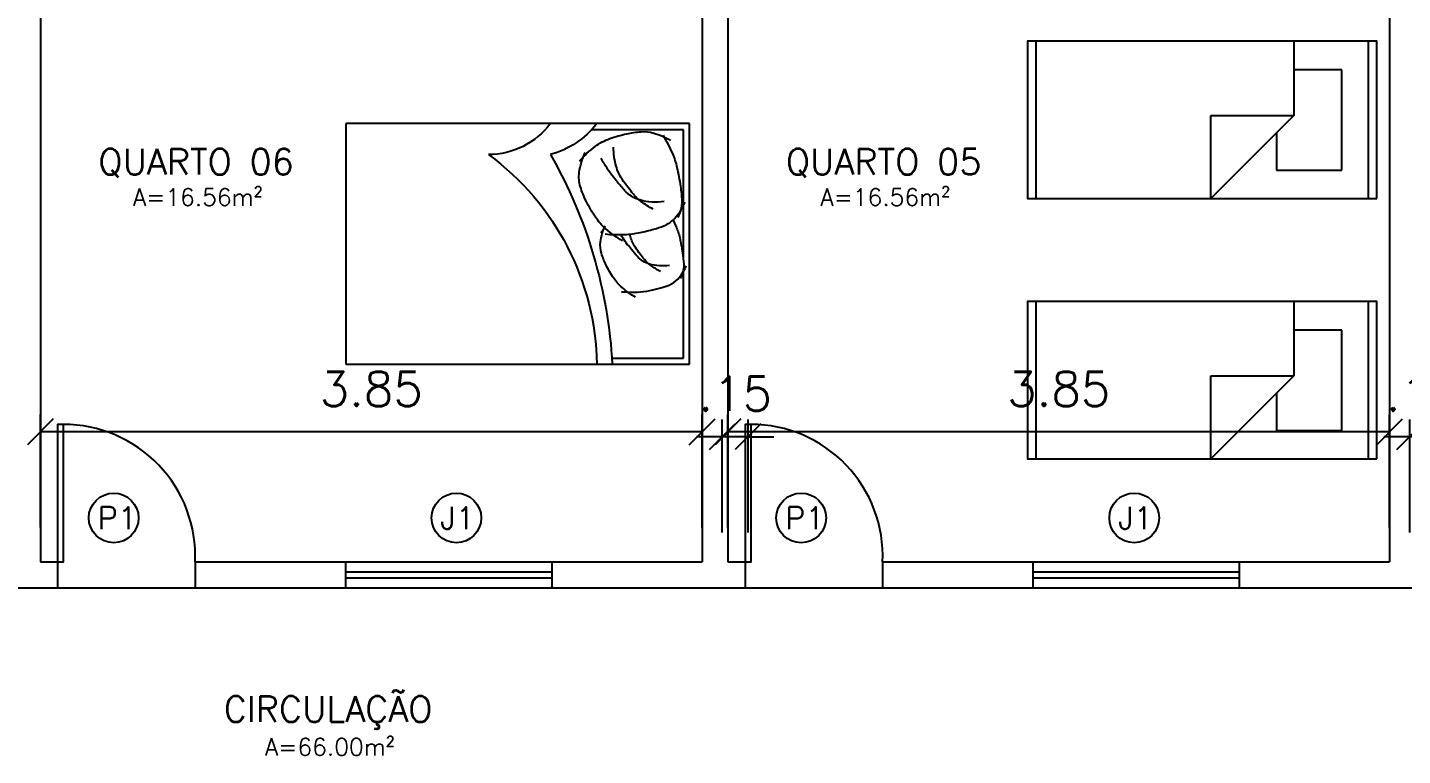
# Model space of a CAD drawing. Header units: millimetres. Extents: x 45003 to 46969, y 6653 to 6979.
# Drawn here: x 45064.44 to 45072.44, y 6872.26 to 6876.5 of the extents above; entities that cross this region are included whole.
import ezdxf

# ---------------------------------------------------------------- set-up
doc = ezdxf.new("R2010")
doc.units = ezdxf.units.MM
for name, color, linetype in [('ARQ-ALVENARIA', 4, 'Continuous'), ('ARQ-COTAS', 30, 'Continuous'), ('ARQ-ESQ-01', 1, 'Continuous'), ('ARQ-ESQ-02', 2, 'Continuous'), ('ARQ-MÓVEIS', 170, 'Continuous'), ('ARQ-PENA-02', 2, 'Continuous'), ('ARQ-PENA-FINA-CINZA', 8, 'Continuous'), ('ARQ-TEXTO2', 2, 'Continuous'), ('ARQ-TEXTO3', 3, 'Continuous')]:
    doc.layers.add(name, color=color, linetype=linetype)
doc.styles.add('ROMANS', font='romans.shx')
doc.styles.add('Romans_Anot', font='romans.shx')
doc.dimstyles.new('Escala 1-100', dxfattribs={"dimtxt": 0.2, "dimasz": 0.15, "dimexe": 0.1, "dimexo": 0.2, "dimgap": 0.15, "dimtad": 1, "dimzin": 4, "dimdsep": 46, "dimtxsty": 'Romans_Anot', "dimblk": 'OBLIQUE', "dimcen": 0.25, "dimclrd": 256, "dimclre": 256, "dimclrt": 2, "dimadec": 0, "dimazin": 0, "dimtfac": 1, "dimtix": 1, "dimtmove": 2, "dimatfit": 3, "dimfxl": 0, "dimlwd": -1, "dimlwe": -1, "dimarcsym": 0})

# ---------------------------------------------------------------- blocks, each defined once
blk = doc.blocks.new('CAMA-C')
for p, q in [((-0.6272, 1.0022), (0.7728, 1.0022)), ((-0.6272, -0.9978), (-0.6272, 1.0022)), ((-0.5912, 0.9662), (-0.0758, 0.9662)), ((-0.5912, 0.5504), (-0.5912, 0.9662)), ((-0.0188, 0.9662), (0.7368, 0.9662)), ((0.7368, 0.9662), (0.7368, 0.4315)), ((0.7728, 1.0022), (0.7728, -0.9978)), ((0.7728, -0.9978), (-0.6272, -0.9978))]:
    blk.add_line(p, q)
for points in [[(-0.2051, 0.6057, -0.034352), (-0.2075, 0.6977, -0.04249), (-0.1981, 0.7715, -0.015911), (-0.1821, 0.8357, -0.020937), (-0.1664, 0.8835, -0.121269), (-0.132, 0.9337, -0.080025), (-0.055, 0.9829)], [(0.2117, 0.9061, 0.014129), (0.1749, 0.9232, 0.04596), (0.1084, 0.945, 0.01901), (0.0199, 0.9616, 0.025886), (-0.0458, 0.968, 0.088683), (-0.0962, 0.9613, 0.020726), (-0.1275, 0.9499)], [(0.1306, 0.5103, -0.034352), (0.1276, 0.6237, -0.04249), (0.1392, 0.7148, -0.015911), (0.1589, 0.7939, -0.020937), (0.1783, 0.8529, -0.121269), (0.2207, 0.9148, -0.080025), (0.3158, 0.9756)], [(-0.0525, 0.8853, 0.103492), (-0.0446, 0.7697, 0.14369), (0.0001, 0.6984, 0.007817), (0.0401, 0.664, 0.010698), (0.0703, 0.64, 0.020146), (0.1055, 0.6153, 0.007403), (0.1269, 0.602)], [(0.7047, 0.8477, 0.033461), (0.5993, 0.9019, 0.04596), (0.5172, 0.9287, 0.01901), (0.4082, 0.9493, 0.025886), (0.327, 0.9572, 0.088683), (0.2649, 0.9489, 0.020726), (0.2264, 0.9348)], [(0.5543, 0.3618, 0.057152), (0.6403, 0.4534, 0.075208), (0.6853, 0.5378, 0.030275), (0.7135, 0.6362, 0.036967), (0.7256, 0.7192, 0.089016), (0.7177, 0.7933, 0.061822), (0.6753, 0.8914)], [(-0.0876, 0.8327, 0.040593), (-0.0514, 0.7753, 0.055645), (-0.0174, 0.7392, 0.015363), (0.0135, 0.7146, 0.01263), (0.0527, 0.6867, 0.082628), (0.1145, 0.6586, 0.010572), (0.1298, 0.6548)], [(0.3188, 0.8551, 0.103492), (0.3285, 0.7126, 0.14369), (0.3837, 0.6245, 0.007817), (0.4331, 0.5821, 0.010698), (0.4703, 0.5525, 0.020146), (0.5137, 0.5221, 0.015912), (0.5712, 0.4876)], [(0.2755, 0.7902, 0.040593), (0.3202, 0.7195, 0.055645), (0.3621, 0.675, 0.015363), (0.4002, 0.6445, 0.01263), (0.4486, 0.6101, 0.082628), (0.5248, 0.5754, 0.061291), (0.6361, 0.5597)], [(-0.2369, 0.6876, 0.050543), (-0.1814, 0.6097, 0.064376), (-0.125, 0.5601, 0.03352), (-0.0504, 0.5167, 0.039598), (0.0175, 0.4896, 0.109626), (0.0849, 0.484, 0.0754), (0.1787, 0.5116)], [(0.0913, 0.6112, 0.050543), (0.1598, 0.5152, 0.064376), (0.2294, 0.454, 0.03352), (0.3214, 0.4005, 0.039598), (0.4052, 0.367, 0.109626), (0.4883, 0.3601, 0.0754), (0.604, 0.3942)], [(0.1384, 0.4854, 0.020037), (0.1648, 0.5096, 0.075208)]]:
    blk.add_lwpolyline(points, format="xyb")
for centre, radius, start, end in [((-0.7728, -2.1884), 2.7445, 60.16037, 86.95887), ((-0.6505, -1.0792), 1.5416, 36.24325, 89.13368), ((1.0878, 0.0572), 0.5131, 127.87498, 164.74488), ((1.0428, -0.1678), 0.45, 126.8699, 180)]:
    blk.add_arc(centre, radius, start, end)
blk = doc.blocks.new('mobiliariop156')
for p, q in [((-1.9812, -0.4572), (-1.9812, 0.4572)), ((-0.4826, 0.4572), (-0.4826, 0.0254)), ((-0.0508, 0.4572), (-0.0508, -0.4572)), ((-0.2032, 0.2921), (-0.4826, 0.2921)), ((-0.2032, -0.2921), (-0.2032, 0.2921)), ((-0.9652, -0.4572), (-0.9652, 0.0254)), ((-0.4826, 0.0254), (-0.9652, -0.4572)), ((-0.9652, 0.0254), (-0.4826, 0.0254)), ((-0.5842, -0.0762), (-0.5842, -0.2921)), ((-0.5842, -0.2921), (-0.2032, -0.2921))]:
    blk.add_line(p, q)
blk.add_lwpolyline([(0, -0.4572), (0, 0.4572), (-2.032, 0.4572), (-2.032, -0.4572)], close=True)
blk = doc.blocks.new('_Oblique')
at = {"color": 0, "linetype": 'ByBlock', "lineweight": -2}
blk.add_line((-0.5, -0.5), (0.5, 0.5), dxfattribs=at)
blk = doc.blocks.new('*D142')
at = {"layer": 'ARQ-COTAS', "transparency": 16777216}
for p, q in [((45072.4836, 6873.5611), (45072.4836, 6874.2178)), ((45072.6336, 6873.5611), (45072.6336, 6874.2178)), ((45072.4836, 6874.1178), (45072.3336, 6874.1178)), ((45072.6336, 6874.1178), (45072.4836, 6874.1178)), ((45072.6336, 6874.1178), (45072.7836, 6874.1178))]:
    blk.add_line(p, q, dxfattribs=at)
at = {"layer": 'Defpoints', "color": 0, "transparency": 16777216}
for p in [(45072.4836, 6874.1178), (45072.4836, 6873.3611), (45072.6336, 6873.3611)]:
    blk.add_point(p, dxfattribs=at)
at = {"layer": 'ARQ-COTAS', "transparency": 16777216, "xscale": 0.15, "yscale": 0.15, "zscale": 0.15}
blk.add_blockref('_Oblique', (45072.4836, 6874.1178), dxfattribs=at)
at = {"layer": 'ARQ-COTAS', "transparency": 16777216, "xscale": 0.15, "yscale": 0.15, "zscale": 0.15, "rotation": 180}
blk.add_blockref('_Oblique', (45072.6336, 6874.1178), dxfattribs=at)
at = {"layer": 'ARQ-COTAS', "color": 2, "transparency": 16777216, "insert": (45072.5586, 6874.3678), "char_height": 0.2, "attachment_point": 5, "style": 'Romans_Anot'}
blk.add_mtext('.15', dxfattribs=at)
blk = doc.blocks.new('*D143')
at = {"layer": 'ARQ-COTAS', "transparency": 16777216}
for p, q in [((45068.5165, 6873.5893), (45068.5165, 6874.2461)), ((45072.3665, 6873.5893), (45072.3665, 6874.2461)), ((45072.3665, 6874.1461), (45068.5165, 6874.1461))]:
    blk.add_line(p, q, dxfattribs=at)
at = {"layer": 'Defpoints', "color": 0, "transparency": 16777216}
for p in [(45068.5165, 6874.1461), (45068.5165, 6873.3893), (45072.3665, 6873.3893)]:
    blk.add_point(p, dxfattribs=at)
at = {"layer": 'ARQ-COTAS', "transparency": 16777216, "xscale": 0.15, "yscale": 0.15, "zscale": 0.15, "rotation": 180}
blk.add_blockref('_Oblique', (45068.5165, 6874.1461), dxfattribs=at)
at = {"layer": 'ARQ-COTAS', "transparency": 16777216, "xscale": 0.15, "yscale": 0.15, "zscale": 0.15}
blk.add_blockref('_Oblique', (45072.3665, 6874.1461), dxfattribs=at)
at = {"layer": 'ARQ-COTAS', "color": 2, "transparency": 16777216, "insert": (45070.4415, 6874.3961), "char_height": 0.2, "attachment_point": 5, "style": 'Romans_Anot'}
blk.add_mtext('3.85', dxfattribs=at)
blk = doc.blocks.new('*D144')
at = {"layer": 'ARQ-COTAS', "transparency": 16777216}
for p, q in [((45068.4836, 6873.5611), (45068.4836, 6874.2178)), ((45068.6336, 6873.5611), (45068.6336, 6874.2178)), ((45068.4836, 6874.1178), (45068.3336, 6874.1178)), ((45068.6336, 6874.1178), (45068.4836, 6874.1178)), ((45068.6336, 6874.1178), (45068.7836, 6874.1178))]:
    blk.add_line(p, q, dxfattribs=at)
at = {"layer": 'Defpoints', "color": 0, "transparency": 16777216}
for p in [(45068.4836, 6874.1178), (45068.4836, 6873.3611), (45068.6336, 6873.3611)]:
    blk.add_point(p, dxfattribs=at)
at = {"layer": 'ARQ-COTAS', "transparency": 16777216, "xscale": 0.15, "yscale": 0.15, "zscale": 0.15}
blk.add_blockref('_Oblique', (45068.4836, 6874.1178), dxfattribs=at)
at = {"layer": 'ARQ-COTAS', "transparency": 16777216, "xscale": 0.15, "yscale": 0.15, "zscale": 0.15, "rotation": 180}
blk.add_blockref('_Oblique', (45068.6336, 6874.1178), dxfattribs=at)
at = {"layer": 'ARQ-COTAS', "color": 2, "transparency": 16777216, "insert": (45068.5586, 6874.3678), "char_height": 0.2, "attachment_point": 5, "style": 'Romans_Anot'}
blk.add_mtext('.15', dxfattribs=at)
blk = doc.blocks.new('*D145')
at = {"layer": 'ARQ-COTAS', "transparency": 16777216}
for p, q in [((45064.5165, 6873.5893), (45064.5165, 6874.2461)), ((45068.3665, 6873.5893), (45068.3665, 6874.2461)), ((45068.3665, 6874.1461), (45064.5165, 6874.1461))]:
    blk.add_line(p, q, dxfattribs=at)
at = {"layer": 'Defpoints', "color": 0, "transparency": 16777216}
for p in [(45064.5165, 6874.1461), (45064.5165, 6873.3893), (45068.3665, 6873.3893)]:
    blk.add_point(p, dxfattribs=at)
at = {"layer": 'ARQ-COTAS', "transparency": 16777216, "xscale": 0.15, "yscale": 0.15, "zscale": 0.15, "rotation": 180}
blk.add_blockref('_Oblique', (45064.5165, 6874.1461), dxfattribs=at)
at = {"layer": 'ARQ-COTAS', "transparency": 16777216, "xscale": 0.15, "yscale": 0.15, "zscale": 0.15}
blk.add_blockref('_Oblique', (45068.3665, 6874.1461), dxfattribs=at)
at = {"layer": 'ARQ-COTAS', "color": 2, "transparency": 16777216, "insert": (45066.4415, 6874.3961), "char_height": 0.2, "attachment_point": 5, "style": 'Romans_Anot'}
blk.add_mtext('3.85', dxfattribs=at)

msp = doc.modelspace()

# ---------------------------------------------------------------- linework, layer by layer
at = {"layer": 'ARQ-ALVENARIA'}
for p, q in [((45064.5165, 6878.7393), (45064.5165, 6873.3893)), ((45068.5165, 6878.7393), (45068.5165, 6873.3893)), ((45068.3665, 6877.0893), (45068.3665, 6873.3893)), ((45072.3665, 6877.0893), (45072.3665, 6873.3893)), ((45064.5165, 6873.3893), (45064.6165, 6873.3893)), ((45064.6165, 6873.3893), (45064.6165, 6873.2393)), ((45065.4165, 6873.3893), (45066.2915, 6873.3893)), ((45065.4165, 6873.3893), (45065.4165, 6873.2393)), ((45066.2915, 6873.3893), (45066.2915, 6873.2393)), ((45067.4915, 6873.3893), (45068.3665, 6873.3893)), ((45067.4915, 6873.3893), (45067.4915, 6873.2393)), ((45068.5165, 6873.3893), (45068.6165, 6873.3893)), ((45068.6165, 6873.3893), (45068.6165, 6873.2393)), ((45069.4165, 6873.3893), (45070.2915, 6873.3893)), ((45069.4165, 6873.3893), (45069.4165, 6873.2393)), ((45070.2915, 6873.3893), (45070.2915, 6873.2393)), ((45071.4915, 6873.3893), (45072.3665, 6873.3893)), ((45071.4915, 6873.3893), (45071.4915, 6873.2393)), ((45063.4915, 6873.2393), (45064.6165, 6873.2393)), ((45065.4165, 6873.2393), (45066.2915, 6873.2393)), ((45067.4915, 6873.2393), (45068.6165, 6873.2393)), ((45069.4165, 6873.2393), (45070.2915, 6873.2393)), ((45071.4915, 6873.2393), (45072.6165, 6873.2393))]:
    msp.add_line(p, q, dxfattribs=at)
at = {"layer": 'ARQ-ESQ-01'}
for p, q in [((45066.2915, 6873.3893), (45067.4915, 6873.3893)), ((45070.2915, 6873.3893), (45071.4915, 6873.3893)), ((45066.2915, 6873.2393), (45067.4915, 6873.2393)), ((45070.2915, 6873.2393), (45071.4915, 6873.2393))]:
    msp.add_line(p, q, dxfattribs=at)
at = {"layer": 'ARQ-ESQ-01', "ltscale": 0.03}
for centre in [(45064.9429, 6873.6452), (45066.9367, 6873.6452), (45068.9429, 6873.6452), (45070.8805, 6873.6452)]:
    msp.add_circle(centre, 0.1447, dxfattribs=at)
at = {"layer": 'ARQ-ESQ-01'}
for centre in [(45064.6515, 6873.4235), (45068.6515, 6873.4235)]:
    msp.add_arc(centre, 0.7658, 357.43768, 90, dxfattribs=at)
at = {"layer": 'ARQ-ESQ-02'}
for points in [[(45064.6165, 6873.3893), (45064.6515, 6873.3893), (45064.6515, 6874.1893), (45064.6165, 6874.1893)], [(45068.6165, 6873.3893), (45068.6515, 6873.3893), (45068.6515, 6874.1893), (45068.6165, 6874.1893)]]:
    msp.add_lwpolyline(points, close=True, dxfattribs=at)
at = {"layer": 'ARQ-PENA-02', "ltscale": 0.025}
for p, q in [((45066.2915, 6873.3318), (45067.4915, 6873.3318)), ((45066.2915, 6873.2968), (45067.4915, 6873.2968)), ((45070.2915, 6873.3318), (45071.4915, 6873.3318)), ((45070.2915, 6873.2968), (45071.4915, 6873.2968))]:
    msp.add_line(p, q, dxfattribs=at)
at = {"layer": 'ARQ-PENA-FINA-CINZA'}
for p, q in [((45064.6165, 6873.2393), (45065.4165, 6873.2393)), ((45068.6165, 6873.2393), (45069.4165, 6873.2393))]:
    msp.add_line(p, q, dxfattribs=at)

# ---------------------------------------------------------------- block references
at = {"layer": 'ARQ-MÓVEIS'}
for p in [(45072.292, 6875.9607), (45072.292, 6874.4463)]:
    msp.add_blockref('mobiliariop156', p, dxfattribs=at)
at = {"layer": 'ARQ-MÓVEIS', "xscale": -1, "rotation": 270}
msp.add_blockref('CAMA-C', (45067.2914, 6875.1665), dxfattribs=at)

# ---------------------------------------------------------------- texts
at = {"layer": 'ARQ-TEXTO2', "char_height": 0.1, "attachment_point": 1, "style": 'ROMANS'}
for s, insert in [('A=16.56m²', (45065.0551, 6875.5613)), ('A=16.56m²', (45069.0551, 6875.5613)), ('A=66.00m²', (45065.8234, 6872.3631))]:
    msp.add_mtext(s, dxfattribs=dict(at, insert=insert))
at = {"layer": 'ARQ-TEXTO2', "char_height": 0.13, "width": 0.199395, "attachment_point": 1, "style": 'ROMANS'}
for s, insert in [('P1', (45064.8501, 6873.7095)), ('J1', (45066.8439, 6873.7095)), ('P1', (45068.8501, 6873.7095)), ('J1', (45070.7878, 6873.7095))]:
    msp.add_mtext(s, dxfattribs=dict(at, insert=insert))
at = {"layer": 'ARQ-TEXTO3', "char_height": 0.15, "attachment_point": 5, "style": 'ROMANS'}
for s, insert in [('QUARTO 06', (45065.4222, 6875.7102)), ('QUARTO 05', (45069.4222, 6875.7102)), ('CIRCULAÇÃO', (45066.1905, 6872.512))]:
    msp.add_mtext(s, dxfattribs=dict(at, insert=insert))

# ---------------------------------------------------------------- dimensions: what is measured, and where the dimension line sits
at = {"layer": 'ARQ-COTAS'}
for base, p1, p2, picture, middle in [((45064.5165, 6874.1461), (45068.3665, 6873.3893), (45064.5165, 6873.3893), '*D145', (45066.4415, 6874.3961)), ((45068.4836, 6874.1178), (45068.6336, 6873.3611), (45068.4836, 6873.3611), '*D144', (45068.5586, 6874.3678)), ((45068.5165, 6874.1461), (45072.3665, 6873.3893), (45068.5165, 6873.3893), '*D143', (45070.4415, 6874.3961)), ((45072.4836, 6874.1178), (45072.6336, 6873.3611), (45072.4836, 6873.3611), '*D142', (45072.5586, 6874.3678))]:
    dim = msp.add_linear_dim(base=base, p1=p1, p2=p2, dimstyle='Escala 1-100', dxfattribs=at)
    dim.commit()
    dim.dimension.update_dxf_attribs({"geometry": picture, "text_midpoint": middle})

doc.saveas('drawing.dxf')
